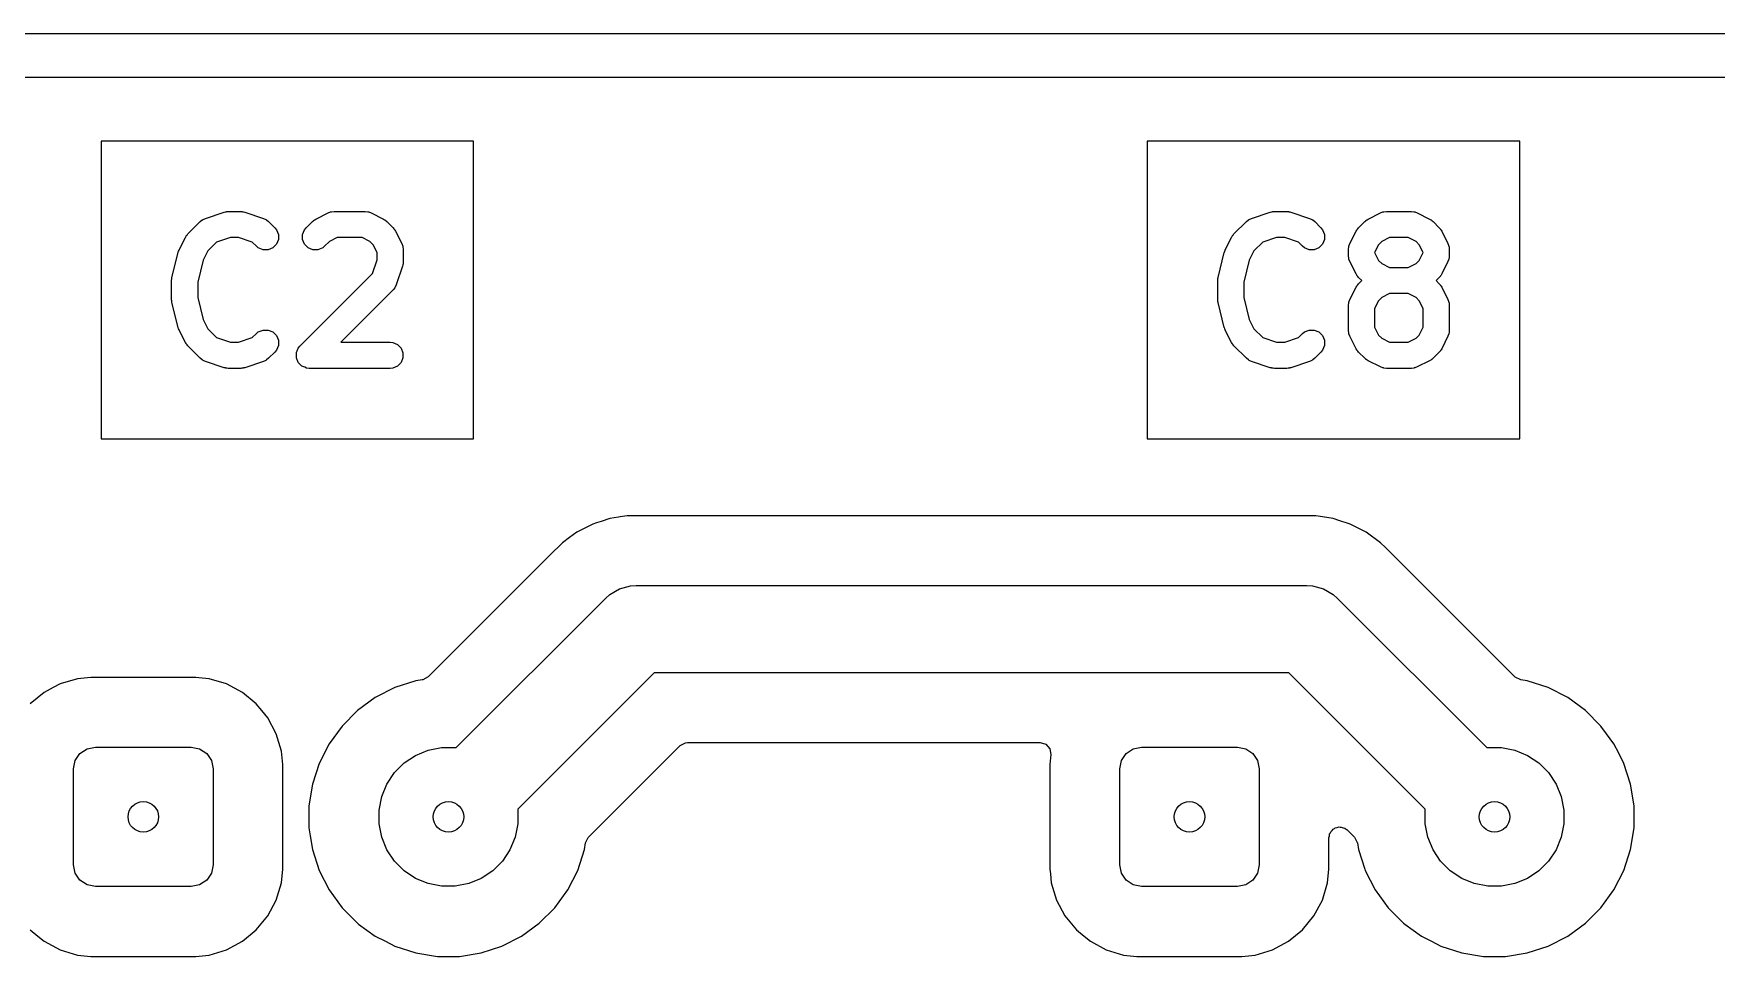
# Model space of a CAD drawing. Extents: x 20 to 124, y -124 to -20.
# Drawn here: x 64.59 to 83.89, y -30.59 to -20 of the extents above; entities that cross this region are included whole.
import ezdxf

# ---------------------------------------------------------------- set-up
doc = ezdxf.new("R2010")
doc.units = 0
doc.layers.add('BLACK', color=7, linetype='CONTINUOUS')
doc.layers.add('WHITE', color=7, linetype='CONTINUOUS')

msp = doc.modelspace()

# ---------------------------------------------------------------- linework, layer by layer
at = {"layer": 'BLACK', "linetype": 'CONTINUOUS'}
for p, q in [((20.6245, -20.5005), (123.3755, -20.5005)), ((69.635748, -21.233603), (65.363176, -21.233603)), ((65.363176, -21.233603), (65.363176, -24.648053)), ((69.635748, -24.648053), (69.635748, -21.233603)), ((81.635748, -21.233603), (77.363176, -21.233603)), ((77.363176, -21.233603), (77.363176, -24.648053)), ((81.635748, -24.648053), (81.635748, -21.233603)), ((66.358171, -22.299048), (66.501028, -22.156191)), ((66.501028, -22.156191), (66.523758, -22.137536)), ((66.523758, -22.137536), (66.528739, -22.135472)), ((66.528739, -22.135472), (66.532809, -22.131943)), ((66.532809, -22.131943), (66.55966, -22.119955)), ((66.55966, -22.119955), (66.773945, -22.048526)), ((66.773945, -22.048526), (66.788454, -22.045226)), ((66.788454, -22.045226), (66.792116, -22.04371)), ((66.792116, -22.04371), (66.797424, -22.043187)), ((66.797424, -22.043187), (66.802619, -22.042006)), ((66.802619, -22.042006), (66.806568, -22.042286)), ((66.806568, -22.042286), (66.82138, -22.040828)), ((66.82138, -22.040828), (66.964237, -22.040828)), ((66.964237, -22.040828), (66.979048, -22.042286)), ((66.979048, -22.042286), (66.982998, -22.042006)), ((66.982998, -22.042006), (66.988192, -22.043187)), ((66.988192, -22.043187), (66.993501, -22.04371)), ((66.993501, -22.04371), (66.997163, -22.045227)), ((66.997163, -22.045227), (67.011671, -22.048526)), ((67.011671, -22.048526), (67.225957, -22.119954)), ((67.225957, -22.119954), (67.252808, -22.131943)), ((67.252808, -22.131943), (67.256878, -22.135473)), ((67.256878, -22.135473), (67.261858, -22.137536)), ((67.261858, -22.137536), (67.284589, -22.156191)), ((67.284589, -22.156191), (67.356017, -22.227619)), ((67.715314, -22.227619), (67.786742, -22.156191)), ((67.786742, -22.156191), (67.798244, -22.14675)), ((67.798244, -22.14675), (67.80084, -22.143758)), ((67.80084, -22.143758), (67.805349, -22.140919)), ((67.805349, -22.140919), (67.809472, -22.137536)), ((67.809472, -22.137536), (67.813134, -22.136019)), ((67.813134, -22.136019), (67.825726, -22.128093)), ((67.825726, -22.128093), (67.968584, -22.056664)), ((67.968584, -22.056664), (67.996047, -22.046154)), ((67.996047, -22.046154), (68.001424, -22.045771)), ((68.001424, -22.045771), (68.006402, -22.04371)), ((68.006402, -22.04371), (68.035666, -22.040828)), ((68.035666, -22.040828), (68.392808, -22.040828)), ((68.392808, -22.040828), (68.422072, -22.04371)), ((68.422072, -22.04371), (68.427049, -22.045771)), ((68.427049, -22.045771), (68.432427, -22.046154)), ((68.432427, -22.046154), (68.45989, -22.056664)), ((68.45989, -22.056664), (68.602748, -22.128093)), ((68.602748, -22.128093), (68.615341, -22.13602)), ((68.615341, -22.13602), (68.619001, -22.137536)), ((68.619001, -22.137536), (68.62312, -22.140917)), ((68.62312, -22.140917), (68.627634, -22.143758)), ((68.627634, -22.143758), (68.63023, -22.146751)), ((68.63023, -22.146751), (68.641732, -22.156191)), ((68.641732, -22.156191), (68.71316, -22.227619)), ((78.358171, -22.299048), (78.501028, -22.156191)), ((78.501028, -22.156191), (78.523758, -22.137536)), ((78.523758, -22.137536), (78.528739, -22.135472)), ((78.528739, -22.135472), (78.532809, -22.131943)), ((78.532809, -22.131943), (78.55966, -22.119955)), ((78.55966, -22.119955), (78.773945, -22.048526)), ((78.773945, -22.048526), (78.788454, -22.045226)), ((78.788454, -22.045226), (78.792116, -22.04371)), ((78.792116, -22.04371), (78.797424, -22.043187)), ((78.797424, -22.043187), (78.802619, -22.042006)), ((78.802619, -22.042006), (78.806568, -22.042286)), ((78.806568, -22.042286), (78.82138, -22.040828)), ((78.82138, -22.040828), (78.964237, -22.040828)), ((78.964237, -22.040828), (78.979048, -22.042286)), ((78.979048, -22.042286), (78.982998, -22.042006)), ((78.982998, -22.042006), (78.988192, -22.043187)), ((78.988192, -22.043187), (78.993501, -22.04371)), ((78.993501, -22.04371), (78.997163, -22.045227)), ((78.997163, -22.045227), (79.011671, -22.048526)), ((79.011671, -22.048526), (79.225957, -22.119954)), ((79.225957, -22.119954), (79.252808, -22.131943)), ((79.252808, -22.131943), (79.256878, -22.135473)), ((79.256878, -22.135473), (79.261858, -22.137536)), ((79.261858, -22.137536), (79.284589, -22.156191)), ((79.284589, -22.156191), (79.356017, -22.227619)), ((79.786743, -22.227618), (79.858172, -22.15619)), ((79.858172, -22.15619), (79.869672, -22.146751)), ((79.869672, -22.146751), (79.872269, -22.143758)), ((79.872269, -22.143758), (79.876781, -22.140917)), ((79.876781, -22.140917), (79.880902, -22.137536)), ((79.880902, -22.137536), (79.884561, -22.13602)), ((79.884561, -22.13602), (79.897155, -22.128093)), ((79.897155, -22.128093), (80.040011, -22.056664)), ((80.040011, -22.056664), (80.067475, -22.046155)), ((80.067475, -22.046155), (80.072849, -22.045773)), ((80.072849, -22.045773), (80.07783, -22.04371)), ((80.07783, -22.04371), (80.107094, -22.040828)), ((80.107094, -22.040828), (80.392808, -22.040828)), ((80.392808, -22.040828), (80.422072, -22.04371)), ((80.422072, -22.04371), (80.427049, -22.045771)), ((80.427049, -22.045771), (80.432427, -22.046154)), ((80.432427, -22.046154), (80.45989, -22.056664)), ((80.45989, -22.056664), (80.602748, -22.128093)), ((80.602748, -22.128093), (80.615341, -22.13602)), ((80.615341, -22.13602), (80.619001, -22.137536)), ((80.619001, -22.137536), (80.62312, -22.140917)), ((80.62312, -22.140917), (80.627634, -22.143758)), ((80.627634, -22.143758), (80.63023, -22.146751)), ((80.63023, -22.146751), (80.641732, -22.156191)), ((80.641732, -22.156191), (80.71316, -22.227619)), ((66.258644, -22.480889), (66.330073, -22.338032)), ((66.330073, -22.338032), (66.338, -22.325438)), ((66.338, -22.325438), (66.339516, -22.321779)), ((66.339516, -22.321779), (66.342897, -22.317659)), ((66.342897, -22.317659), (66.345738, -22.313146)), ((66.345738, -22.313146), (66.348731, -22.310549)), ((66.348731, -22.310549), (66.358171, -22.299048)), ((66.845723, -22.340828), (66.688121, -22.393361)), ((66.939897, -22.340828), (66.845723, -22.340828)), ((67.097495, -22.393361), (66.939897, -22.340828)), ((67.356017, -22.227619), (67.374672, -22.250349)), ((67.374672, -22.250349), (67.397068, -22.304422)), ((67.397068, -22.362948), (67.374672, -22.41702)), ((67.397068, -22.304422), (67.397068, -22.362948)), ((67.674262, -22.304422), (67.696659, -22.25035)), ((67.674262, -22.362948), (67.674262, -22.304422)), ((67.696659, -22.41702), (67.674262, -22.362948)), ((67.696659, -22.25035), (67.715314, -22.227619)), ((67.981662, -22.385535), (67.927446, -22.439751)), ((68.071076, -22.340828), (67.981662, -22.385535)), ((68.357398, -22.340828), (68.071076, -22.340828)), ((68.446812, -22.385535), (68.357398, -22.340828)), ((68.483816, -22.422539), (68.446812, -22.385535)), ((68.71316, -22.227619), (68.7226, -22.239121)), ((68.7226, -22.239121), (68.725593, -22.241717)), ((68.725593, -22.241717), (68.728431, -22.246226)), ((68.728431, -22.246226), (68.731815, -22.250349)), ((68.731815, -22.250349), (68.733331, -22.254011)), ((68.733331, -22.254011), (68.741258, -22.266603)), ((68.741258, -22.266603), (68.812687, -22.409459)), ((78.258644, -22.480889), (78.330073, -22.338032)), ((78.330073, -22.338032), (78.338, -22.325438)), ((78.338, -22.325438), (78.339516, -22.321779)), ((78.339516, -22.321779), (78.342897, -22.317659)), ((78.342897, -22.317659), (78.345738, -22.313146)), ((78.345738, -22.313146), (78.348731, -22.310549)), ((78.348731, -22.310549), (78.358171, -22.299048)), ((78.845723, -22.340828), (78.688121, -22.393361)), ((78.939897, -22.340828), (78.845723, -22.340828)), ((79.097495, -22.393361), (78.939897, -22.340828)), ((79.356017, -22.227619), (79.374672, -22.250349)), ((79.374672, -22.250349), (79.397068, -22.304422)), ((79.397068, -22.362948), (79.374672, -22.41702)), ((79.397068, -22.304422), (79.397068, -22.362948)), ((79.687216, -22.40946), (79.758644, -22.266603)), ((79.758644, -22.266603), (79.766572, -22.254007)), ((79.766572, -22.254007), (79.768088, -22.250349)), ((79.768088, -22.250349), (79.771467, -22.246231)), ((79.771467, -22.246231), (79.774309, -22.241717)), ((79.774309, -22.241717), (79.777303, -22.23912)), ((79.777303, -22.23912), (79.786743, -22.227618)), ((80.05309, -22.385535), (80.016085, -22.42254)), ((80.142504, -22.340828), (80.05309, -22.385535)), ((80.357398, -22.340828), (80.142504, -22.340828)), ((80.446812, -22.385535), (80.357398, -22.340828)), ((80.483816, -22.422539), (80.446812, -22.385535)), ((80.71316, -22.227619), (80.7226, -22.239121)), ((80.7226, -22.239121), (80.725593, -22.241717)), ((80.725593, -22.241717), (80.728431, -22.246226)), ((80.728431, -22.246226), (80.731815, -22.250349)), ((80.731815, -22.250349), (80.733331, -22.254011)), ((80.733331, -22.254011), (80.741258, -22.266603)), ((80.741258, -22.266603), (80.812687, -22.409459)), ((66.175859, -22.797305), (66.247287, -22.511591)), ((66.247287, -22.511591), (66.248058, -22.509432)), ((66.248058, -22.509432), (66.248135, -22.508352)), ((66.248135, -22.508352), (66.252793, -22.496177)), ((66.252793, -22.496177), (66.25718, -22.4839)), ((66.25718, -22.4839), (66.257824, -22.483029)), ((66.257824, -22.483029), (66.258644, -22.480889)), ((66.587515, -22.493967), (66.534334, -22.600327)), ((66.688121, -22.393361), (66.587515, -22.493967)), ((67.143885, -22.439751), (67.097495, -22.393361)), ((67.166615, -22.458406), (67.143885, -22.439751)), ((67.220688, -22.480802), (67.166615, -22.458406)), ((67.279214, -22.480802), (67.220688, -22.480802)), ((67.333286, -22.458406), (67.279214, -22.480802)), ((67.374672, -22.41702), (67.333286, -22.458406)), ((67.738045, -22.458406), (67.696659, -22.41702)), ((67.792117, -22.480803), (67.738045, -22.458406)), ((67.850643, -22.480803), (67.792117, -22.480803)), ((67.904715, -22.458406), (67.850643, -22.480803)), ((67.927446, -22.439751), (67.904715, -22.458406)), ((68.528523, -22.511952), (68.483816, -22.422539)), ((68.528523, -22.595059), (68.528523, -22.511952)), ((68.812687, -22.409459), (68.823196, -22.436923)), ((68.823196, -22.436923), (68.823577, -22.442297)), ((68.823577, -22.442297), (68.825641, -22.447278)), ((68.825641, -22.447278), (68.828523, -22.476542)), ((68.828523, -22.476542), (68.828523, -22.6194)), ((78.175859, -22.797305), (78.247287, -22.511591)), ((78.247287, -22.511591), (78.248058, -22.509432)), ((78.248058, -22.509432), (78.248135, -22.508352)), ((78.248135, -22.508352), (78.252793, -22.496177)), ((78.252793, -22.496177), (78.25718, -22.4839)), ((78.25718, -22.4839), (78.257824, -22.483029)), ((78.257824, -22.483029), (78.258644, -22.480889)), ((78.587515, -22.493967), (78.534334, -22.600327)), ((78.688121, -22.393361), (78.587515, -22.493967)), ((79.143885, -22.439751), (79.097495, -22.393361)), ((79.166615, -22.458406), (79.143885, -22.439751)), ((79.220688, -22.480802), (79.166615, -22.458406)), ((79.279214, -22.480802), (79.220688, -22.480802)), ((79.333286, -22.458406), (79.279214, -22.480802)), ((79.374672, -22.41702), (79.333286, -22.458406)), ((79.67138, -22.476542), (79.674262, -22.447278)), ((79.67138, -22.547971), (79.67138, -22.476542)), ((79.674262, -22.577235), (79.67138, -22.547971)), ((79.674262, -22.447278), (79.676324, -22.442299)), ((79.676324, -22.582213), (79.674262, -22.577235)), ((79.676324, -22.442299), (79.676706, -22.436924)), ((79.676706, -22.587589), (79.676324, -22.582213)), ((79.676706, -22.436924), (79.687216, -22.40946)), ((80.016085, -22.42254), (79.97138, -22.511951)), ((79.97138, -22.511951), (79.97138, -22.512561)), ((79.97138, -22.512561), (80.016085, -22.601973)), ((80.483815, -22.601974), (80.528523, -22.51256)), ((80.528523, -22.511952), (80.483816, -22.422539)), ((80.528523, -22.51256), (80.528523, -22.511952)), ((80.812687, -22.409459), (80.823196, -22.436923)), ((80.823196, -22.436923), (80.823577, -22.442297)), ((80.823577, -22.582215), (80.823196, -22.58759)), ((80.823577, -22.442297), (80.825641, -22.447278)), ((80.825641, -22.577235), (80.823577, -22.582215)), ((80.825641, -22.447278), (80.828523, -22.476542)), ((80.828523, -22.547971), (80.825641, -22.577235)), ((80.828523, -22.476542), (80.828523, -22.547971)), ((66.534334, -22.600327), (66.47138, -22.852148)), ((67.643885, -23.584762), (68.475989, -22.752657)), ((68.475989, -22.752657), (68.528523, -22.595059)), ((68.820825, -22.666835), (68.749396, -22.88112)), ((68.824124, -22.652325), (68.820825, -22.666835)), ((68.825641, -22.648664), (68.824124, -22.652325)), ((68.826163, -22.643355), (68.825641, -22.648664)), ((68.827345, -22.638161), (68.826163, -22.643355)), ((68.828523, -22.6194), (68.827064, -22.634211)), ((68.827064, -22.634211), (68.827345, -22.638161)), ((78.534334, -22.600327), (78.47138, -22.852148)), ((79.687216, -22.615053), (79.676706, -22.587589)), ((79.758644, -22.75791), (79.687216, -22.615053)), ((79.766571, -22.770503), (79.758644, -22.75791)), ((79.768087, -22.774163), (79.766571, -22.770503)), ((79.771468, -22.778282), (79.768087, -22.774163)), ((80.016085, -22.601973), (80.05309, -22.638978)), ((80.05309, -22.638978), (80.142504, -22.683685)), ((80.142504, -22.683685), (80.357399, -22.683685)), ((80.357399, -22.683685), (80.446812, -22.638978)), ((80.446812, -22.638978), (80.483815, -22.601974)), ((80.731815, -22.774163), (80.728433, -22.778283)), ((80.73333, -22.770503), (80.731815, -22.774163)), ((80.741258, -22.75791), (80.73333, -22.770503)), ((80.812687, -22.615054), (80.741258, -22.75791)), ((80.823196, -22.58759), (80.812687, -22.615054)), ((66.17138, -22.833685), (66.171882, -22.828581)), ((66.17138, -23.047971), (66.17138, -22.833685)), ((66.171557, -22.826394), (66.173176, -22.815443)), ((66.171882, -22.828581), (66.171557, -22.826394)), ((66.173176, -22.815443), (66.174262, -22.804421)), ((66.174262, -22.804421), (66.175109, -22.802376)), ((66.175109, -22.802376), (66.175859, -22.797305)), ((66.47138, -22.852148), (66.47138, -23.029507)), ((68.71316, -22.939751), (68.112083, -23.540828)), ((68.731815, -22.917021), (68.71316, -22.939751)), ((68.733878, -22.912039), (68.731815, -22.917021)), ((68.737408, -22.90797), (68.733878, -22.912039)), ((68.749396, -22.88112), (68.737408, -22.90797)), ((78.17138, -22.833685), (78.171882, -22.828581)), ((78.17138, -23.047971), (78.17138, -22.833685)), ((78.171557, -22.826394), (78.173176, -22.815443)), ((78.171882, -22.828581), (78.171557, -22.826394)), ((78.173176, -22.815443), (78.174262, -22.804421)), ((78.174262, -22.804421), (78.175109, -22.802376)), ((78.175109, -22.802376), (78.175859, -22.797305)), ((78.47138, -22.852148), (78.47138, -23.029507)), ((79.687216, -23.052319), (79.758644, -22.90946)), ((79.758644, -22.90946), (79.766572, -22.896865)), ((79.766572, -22.896865), (79.768088, -22.893206)), ((79.768088, -22.893206), (79.771469, -22.889085)), ((79.774309, -22.782796), (79.771468, -22.778282)), ((79.771469, -22.889085), (79.774309, -22.884575)), ((79.777302, -22.785392), (79.774309, -22.782796)), ((79.774309, -22.884575), (79.7773, -22.88198)), ((79.7773, -22.88198), (79.786743, -22.870475)), ((79.786742, -22.796894), (79.777302, -22.785392)), ((79.823533, -22.833685), (79.786742, -22.796894)), ((79.786743, -22.870475), (79.823533, -22.833685)), ((80.713161, -22.796893), (80.676369, -22.833685)), ((80.676369, -22.833685), (80.71316, -22.870476)), ((80.71316, -22.870476), (80.7226, -22.881978)), ((80.722599, -22.785392), (80.713161, -22.796893)), ((80.725593, -22.782796), (80.722599, -22.785392)), ((80.7226, -22.881978), (80.725593, -22.884574)), ((80.728433, -22.778283), (80.725593, -22.782796)), ((80.725593, -22.884574), (80.728431, -22.889083)), ((80.728431, -22.889083), (80.731815, -22.893206)), ((80.731815, -22.893206), (80.733331, -22.896868)), ((80.733331, -22.896868), (80.741258, -22.90946)), ((80.741258, -22.90946), (80.812687, -23.052318)), ((66.171882, -23.053074), (66.17138, -23.047971)), ((66.171557, -23.055262), (66.171882, -23.053074)), ((66.173176, -23.066212), (66.171557, -23.055262)), ((66.174262, -23.077235), (66.173176, -23.066212)), ((66.175109, -23.079279), (66.174262, -23.077235)), ((66.175859, -23.084351), (66.175109, -23.079279)), ((66.247287, -23.370065), (66.175859, -23.084351)), ((66.47138, -23.029507), (66.534334, -23.281328)), ((78.171882, -23.053074), (78.17138, -23.047971)), ((78.171557, -23.055262), (78.171882, -23.053074)), ((78.173176, -23.066212), (78.171557, -23.055262)), ((78.174262, -23.077235), (78.173176, -23.066212)), ((78.175109, -23.079279), (78.174262, -23.077235)), ((78.175859, -23.084351), (78.175109, -23.079279)), ((78.247287, -23.370065), (78.175859, -23.084351)), ((78.47138, -23.029507), (78.534334, -23.281328)), ((79.67138, -23.1194), (79.674262, -23.090136)), ((79.67138, -23.405114), (79.67138, -23.1194)), ((79.674262, -23.090136), (79.676324, -23.085157)), ((79.676324, -23.085157), (79.676706, -23.079782)), ((79.676706, -23.079782), (79.687216, -23.052319)), ((80.016086, -23.065395), (79.97138, -23.154809)), ((79.97138, -23.154809), (79.97138, -23.369704)), ((80.05309, -23.028392), (80.016086, -23.065395)), ((80.142504, -22.983685), (80.05309, -23.028392)), ((80.357398, -22.983685), (80.142504, -22.983685)), ((80.446812, -23.028392), (80.357398, -22.983685)), ((80.483816, -23.065396), (80.446812, -23.028392)), ((80.528523, -23.15481), (80.483816, -23.065396)), ((80.528523, -23.369703), (80.528523, -23.15481)), ((80.812687, -23.052318), (80.823197, -23.079781)), ((80.823197, -23.079781), (80.823579, -23.085158)), ((80.823579, -23.085158), (80.825641, -23.090136)), ((80.825641, -23.090136), (80.828523, -23.1194)), ((80.828523, -23.1194), (80.828523, -23.405114)), ((66.534334, -23.281328), (66.587515, -23.387688)), ((78.534334, -23.281328), (78.587515, -23.387688)), ((66.248058, -23.372223), (66.247287, -23.370065)), ((66.248135, -23.373304), (66.248058, -23.372223)), ((66.252793, -23.385478), (66.248135, -23.373304)), ((66.25718, -23.397756), (66.252793, -23.385478)), ((66.257824, -23.398626), (66.25718, -23.397756)), ((66.258644, -23.400767), (66.257824, -23.398626)), ((66.330073, -23.543624), (66.258644, -23.400767)), ((66.338, -23.556217), (66.330073, -23.543624)), ((66.587515, -23.387688), (66.68812, -23.488294)), ((66.68812, -23.488294), (66.845723, -23.540828)), ((66.845723, -23.540828), (66.939894, -23.540828)), ((66.939894, -23.540828), (67.097496, -23.488294)), ((67.097496, -23.488294), (67.143884, -23.441906)), ((67.143884, -23.441906), (67.166615, -23.423251)), ((67.166615, -23.423251), (67.220687, -23.400854)), ((67.220687, -23.400854), (67.279213, -23.400853)), ((67.279213, -23.400853), (67.333285, -23.42325)), ((67.333285, -23.42325), (67.374671, -23.464635)), ((67.374671, -23.464635), (67.397068, -23.518707)), ((67.397068, -23.518707), (67.397069, -23.577233)), ((68.112083, -23.540828), (68.678523, -23.540828)), ((68.678523, -23.540828), (68.707787, -23.54371)), ((68.707787, -23.54371), (68.761859, -23.566108)), ((78.248058, -23.372223), (78.247287, -23.370065)), ((78.248135, -23.373304), (78.248058, -23.372223)), ((78.252793, -23.385478), (78.248135, -23.373304)), ((78.25718, -23.397756), (78.252793, -23.385478)), ((78.257824, -23.398626), (78.25718, -23.397756)), ((78.258644, -23.400767), (78.257824, -23.398626)), ((78.330073, -23.543624), (78.258644, -23.400767)), ((78.338, -23.556217), (78.330073, -23.543624)), ((78.587515, -23.387688), (78.68812, -23.488294)), ((78.68812, -23.488294), (78.845723, -23.540828)), ((78.845723, -23.540828), (78.939894, -23.540828)), ((78.939894, -23.540828), (79.097496, -23.488294)), ((79.097496, -23.488294), (79.143884, -23.441906)), ((79.143884, -23.441906), (79.166615, -23.423251)), ((79.166615, -23.423251), (79.220687, -23.400854)), ((79.220687, -23.400854), (79.279213, -23.400853)), ((79.279213, -23.400853), (79.333285, -23.42325)), ((79.333285, -23.42325), (79.374671, -23.464635)), ((79.374671, -23.464635), (79.397068, -23.518707)), ((79.397068, -23.518707), (79.397069, -23.577233)), ((79.674262, -23.434378), (79.67138, -23.405114)), ((79.676324, -23.439356), (79.674262, -23.434378)), ((79.676706, -23.444732), (79.676324, -23.439356)), ((79.687216, -23.472196), (79.676706, -23.444732)), ((79.758644, -23.615053), (79.687216, -23.472196)), ((79.97138, -23.369704), (80.016085, -23.459116)), ((80.016085, -23.459116), (80.05309, -23.496121)), ((80.05309, -23.496121), (80.142504, -23.540828)), ((80.142504, -23.540828), (80.357399, -23.540828)), ((80.357399, -23.540828), (80.446812, -23.496121)), ((80.446812, -23.496121), (80.483815, -23.459117)), ((80.483815, -23.459117), (80.528523, -23.369703)), ((80.812687, -23.472197), (80.741258, -23.615053)), ((80.823196, -23.444733), (80.812687, -23.472197)), ((80.823577, -23.439358), (80.823196, -23.444733)), ((80.825641, -23.434378), (80.823577, -23.439358)), ((80.828523, -23.405114), (80.825641, -23.434378)), ((66.339516, -23.559877), (66.338, -23.556217)), ((66.342897, -23.563996), (66.339516, -23.559877)), ((66.345738, -23.56851), (66.342897, -23.563996)), ((66.348731, -23.571106), (66.345738, -23.56851)), ((66.358171, -23.582608), (66.348731, -23.571106)), ((66.501028, -23.725466), (66.358171, -23.582608)), ((66.523758, -23.744121), (66.501028, -23.725466)), ((67.28459, -23.725465), (67.261859, -23.74412)), ((67.356018, -23.654036), (67.28459, -23.725465)), ((67.374672, -23.631306), (67.356018, -23.654036)), ((67.397069, -23.577233), (67.374672, -23.631306)), ((67.602833, -23.661565), (67.605952, -23.654036)), ((67.602833, -23.720091), (67.602833, -23.661565)), ((67.62523, -23.774163), (67.602833, -23.720091)), ((67.605952, -23.654036), (67.61211, -23.639167)), ((67.61211, -23.639167), (67.62523, -23.607493)), ((67.62523, -23.607493), (67.643885, -23.584762)), ((68.761859, -23.566108), (68.803243, -23.607492)), ((68.803243, -23.607492), (68.825641, -23.661564)), ((68.825641, -23.720092), (68.803243, -23.774164)), ((68.825641, -23.661564), (68.825641, -23.720092)), ((78.339516, -23.559877), (78.338, -23.556217)), ((78.342897, -23.563996), (78.339516, -23.559877)), ((78.345738, -23.56851), (78.342897, -23.563996)), ((78.348731, -23.571106), (78.345738, -23.56851)), ((78.358171, -23.582608), (78.348731, -23.571106)), ((78.501028, -23.725466), (78.358171, -23.582608)), ((78.523758, -23.744121), (78.501028, -23.725466)), ((79.28459, -23.725465), (79.261859, -23.74412)), ((79.356018, -23.654036), (79.28459, -23.725465)), ((79.374672, -23.631306), (79.356018, -23.654036)), ((79.397069, -23.577233), (79.374672, -23.631306)), ((79.766571, -23.627646), (79.758644, -23.615053)), ((79.768087, -23.631306), (79.766571, -23.627646)), ((79.771468, -23.635425), (79.768087, -23.631306)), ((79.774309, -23.639939), (79.771468, -23.635425)), ((79.777302, -23.642535), (79.774309, -23.639939)), ((79.786742, -23.654037), (79.777302, -23.642535)), ((79.858171, -23.725466), (79.786742, -23.654037)), ((79.869675, -23.734907), (79.858171, -23.725466)), ((79.87227, -23.737899), (79.869675, -23.734907)), ((79.876779, -23.740737), (79.87227, -23.737899)), ((79.880902, -23.744121), (79.876779, -23.740737)), ((80.623122, -23.740738), (80.619002, -23.74412)), ((80.627633, -23.737899), (80.623122, -23.740738)), ((80.630227, -23.734907), (80.627633, -23.737899)), ((80.641733, -23.725465), (80.630227, -23.734907)), ((80.713161, -23.654036), (80.641733, -23.725465)), ((80.722599, -23.642535), (80.713161, -23.654036)), ((80.725593, -23.639939), (80.722599, -23.642535)), ((80.728433, -23.635426), (80.725593, -23.639939)), ((80.731815, -23.631306), (80.728433, -23.635426)), ((80.73333, -23.627646), (80.731815, -23.631306)), ((80.741258, -23.615053), (80.73333, -23.627646)), ((66.528737, -23.746183), (66.523758, -23.744121)), ((66.532809, -23.749715), (66.528737, -23.746183)), ((66.55966, -23.761703), (66.532809, -23.749715)), ((66.773946, -23.833131), (66.55966, -23.761703)), ((66.788458, -23.83643), (66.773946, -23.833131)), ((66.792116, -23.837946), (66.788458, -23.83643)), ((66.797418, -23.838468), (66.792116, -23.837946)), ((66.80262, -23.839651), (66.797418, -23.838468)), ((66.806574, -23.839369), (66.80262, -23.839651)), ((66.82138, -23.840828), (66.806574, -23.839369)), ((66.964237, -23.840828), (66.82138, -23.840828)), ((66.979042, -23.839369), (66.964237, -23.840828)), ((66.982997, -23.839651), (66.979042, -23.839369)), ((66.988198, -23.838468), (66.982997, -23.839651)), ((66.993501, -23.837946), (66.988198, -23.838468)), ((66.997158, -23.83643), (66.993501, -23.837946)), ((67.011671, -23.833131), (66.997158, -23.83643)), ((67.225957, -23.761703), (67.011671, -23.833131)), ((67.252808, -23.749715), (67.225957, -23.761703)), ((67.256881, -23.746181), (67.252808, -23.749715)), ((67.261859, -23.74412), (67.256881, -23.746181)), ((67.666616, -23.815549), (67.62523, -23.774163)), ((67.69829, -23.828668), (67.666616, -23.815549)), ((67.720687, -23.837946), (67.69829, -23.828668)), ((67.749951, -23.840828), (67.720687, -23.837946)), ((68.678523, -23.840828), (67.749951, -23.840828)), ((68.707787, -23.837946), (68.678523, -23.840828)), ((68.761859, -23.815548), (68.707787, -23.837946)), ((68.803243, -23.774164), (68.761859, -23.815548)), ((78.528737, -23.746183), (78.523758, -23.744121)), ((78.532809, -23.749715), (78.528737, -23.746183)), ((78.55966, -23.761703), (78.532809, -23.749715)), ((78.773946, -23.833131), (78.55966, -23.761703)), ((78.788458, -23.83643), (78.773946, -23.833131)), ((78.792116, -23.837946), (78.788458, -23.83643)), ((78.797418, -23.838468), (78.792116, -23.837946)), ((78.80262, -23.839651), (78.797418, -23.838468)), ((78.806574, -23.839369), (78.80262, -23.839651)), ((78.82138, -23.840828), (78.806574, -23.839369)), ((78.964237, -23.840828), (78.82138, -23.840828)), ((78.979042, -23.839369), (78.964237, -23.840828)), ((78.982997, -23.839651), (78.979042, -23.839369)), ((78.988198, -23.838468), (78.982997, -23.839651)), ((78.993501, -23.837946), (78.988198, -23.838468)), ((78.997158, -23.83643), (78.993501, -23.837946)), ((79.011671, -23.833131), (78.997158, -23.83643)), ((79.225957, -23.761703), (79.011671, -23.833131)), ((79.252808, -23.749715), (79.225957, -23.761703)), ((79.256881, -23.746181), (79.252808, -23.749715)), ((79.261859, -23.74412), (79.256881, -23.746181)), ((79.884563, -23.745637), (79.880902, -23.744121)), ((79.897155, -23.753564), (79.884563, -23.745637)), ((80.040013, -23.824992), (79.897155, -23.753564)), ((80.067476, -23.835502), (80.040013, -23.824992)), ((80.072851, -23.835883), (80.067476, -23.835502)), ((80.07783, -23.837946), (80.072851, -23.835883)), ((80.107094, -23.840828), (80.07783, -23.837946)), ((80.392808, -23.840828), (80.107094, -23.840828)), ((80.422072, -23.837946), (80.392808, -23.840828)), ((80.42705, -23.835883), (80.422072, -23.837946)), ((80.432426, -23.835502), (80.42705, -23.835883)), ((80.459889, -23.824992), (80.432426, -23.835502)), ((80.602748, -23.753564), (80.459889, -23.824992)), ((80.615342, -23.745635), (80.602748, -23.753564)), ((80.619002, -23.74412), (80.615342, -23.745635)), ((65.363176, -24.648053), (69.635748, -24.648053)), ((77.363176, -24.648053), (81.635748, -24.648053)), ((71.002274, -25.628082), (70.911084, -25.674545)), ((71.046852, -25.613597), (71.002274, -25.628082)), ((71.099623, -25.596451), (71.046852, -25.613597)), ((71.196964, -25.564822), (71.099623, -25.59645)), ((71.099623, -25.59645), (71.099623, -25.596451)), ((71.298057, -25.548811), (71.196964, -25.564822)), ((71.318275, -25.545608), (71.298057, -25.548811)), ((71.399144, -25.5328), (71.318275, -25.545608)), ((71.399148, -25.5328), (71.399144, -25.5328)), ((79.295452, -25.5328), (71.399148, -25.5328)), ((79.323095, -25.537178), (79.295452, -25.5328)), ((79.497635, -25.564822), (79.323095, -25.537178)), ((79.571103, -25.588694), (79.497635, -25.564822)), ((79.594976, -25.596451), (79.571103, -25.588694)), ((79.645615, -25.612904), (79.594976, -25.596451)), ((79.692323, -25.628081), (79.645615, -25.612904)), ((79.783512, -25.674545), (79.692323, -25.628081)), ((70.654278, -25.841336), (70.509531, -25.986084)), ((70.654279, -25.841336), (70.654278, -25.841336)), ((70.654281, -25.841334), (70.654279, -25.841336)), ((70.737085, -25.781173), (70.654281, -25.841334)), ((70.819885, -25.721015), (70.737085, -25.781172)), ((70.737085, -25.781172), (70.737085, -25.781173)), ((70.911085, -25.674546), (70.819885, -25.721015)), ((70.911084, -25.674545), (70.911085, -25.674546)), ((79.783514, -25.674546), (79.783512, -25.674545)), ((79.874711, -25.721013), (79.783514, -25.674546)), ((80.040319, -25.841334), (79.874711, -25.721013)), ((80.04032, -25.841335), (80.040319, -25.841334)), ((80.040321, -25.841336), (80.04032, -25.841335)), ((80.097038, -25.898053), (80.040321, -25.841336)), ((70.509531, -25.986084), (69.11589, -27.379723)), ((81.578707, -27.379723), (80.097038, -25.898053)), ((71.147947, -26.479747), (71.197103, -26.436638)), ((71.197103, -26.436638), (71.197119, -26.436623)), ((71.197119, -26.436623), (71.310158, -26.37136)), ((71.310158, -26.37136), (71.436237, -26.337577)), ((71.436237, -26.337577), (71.436252, -26.337577)), ((71.436252, -26.337577), (71.5015, -26.3333)), ((71.5015, -26.3333), (79.1931, -26.3333)), ((79.1931, -26.3333), (79.258348, -26.337577)), ((79.258348, -26.337577), (79.258363, -26.337577)), ((79.258363, -26.337577), (79.384442, -26.37136)), ((79.384442, -26.37136), (79.497481, -26.436623)), ((79.497481, -26.436623), (79.497496, -26.436638)), ((79.497496, -26.436638), (79.546653, -26.479747)), ((69.434578, -28.193115), (71.147947, -26.479747)), ((79.546653, -26.479747), (81.260021, -28.193115)), ((65.091367, -27.402199), (64.893343, -27.462269)), ((65.207598, -27.390751), (65.091367, -27.402199)), ((65.245692, -27.387), (65.207598, -27.390751)), ((66.448908, -27.387), (65.245692, -27.387)), ((66.484105, -27.390466), (66.448908, -27.387)), ((66.603234, -27.402199), (66.484105, -27.390466)), ((66.603234, -27.4022), (66.603232, -27.402199)), ((66.603232, -27.402199), (66.603234, -27.402199)), ((66.801254, -27.462268), (66.603234, -27.4022)), ((69.11589, -27.379723), (69.054567, -27.413208)), ((71.708606, -27.3333), (70.141684, -28.900221)), ((78.985994, -27.3333), (71.708606, -27.3333)), ((80.552915, -28.900221), (78.985994, -27.3333)), ((81.583854, -27.384585), (81.578707, -27.379723)), ((81.646989, -27.414515), (81.583854, -27.384585)), ((64.710847, -27.559817), (64.550889, -27.691089)), ((64.710848, -27.559816), (64.710847, -27.559817)), ((64.71085, -27.559815), (64.710848, -27.559816)), ((64.814787, -27.504259), (64.71085, -27.559815)), ((64.893343, -27.462269), (64.814787, -27.504259)), ((66.98375, -27.559815), (66.801254, -27.462268)), ((66.983753, -27.559817), (66.98375, -27.559815)), ((67.14371, -27.691089), (66.983752, -27.559817)), ((66.983752, -27.559817), (66.983753, -27.559817)), ((68.732918, -27.50426), (68.508451, -27.618632)), ((68.972517, -27.426409), (68.732918, -27.50426)), ((69.047609, -27.414515), (68.972517, -27.426409)), ((69.054567, -27.413208), (69.047609, -27.414515)), ((81.722083, -27.426409), (81.646989, -27.414515)), ((81.722085, -27.42641), (81.722083, -27.426409)), ((81.961679, -27.504259), (81.722085, -27.42641)), ((82.186145, -27.61863), (81.961679, -27.504259)), ((67.205762, -27.766701), (67.14371, -27.691089)), ((67.274985, -27.85105), (67.205762, -27.766701)), ((68.304645, -27.766705), (68.126505, -27.944845)), ((68.30465, -27.766701), (68.304645, -27.766705)), ((68.508451, -27.618632), (68.30465, -27.766701)), ((82.186147, -27.618631), (82.186145, -27.61863)), ((82.186148, -27.618632), (82.186147, -27.618631)), ((82.389949, -27.766701), (82.186148, -27.618632)), ((82.389954, -27.766705), (82.389949, -27.766701)), ((82.568094, -27.944845), (82.389954, -27.766705)), ((67.372532, -28.033546), (67.274985, -27.85105)), ((68.126501, -27.94485), (67.978432, -28.148651)), ((68.126505, -27.944845), (68.126501, -27.94485)), ((82.568098, -27.94485), (82.568094, -27.944845)), ((82.632539, -28.033546), (82.568098, -27.94485)), ((67.4326, -28.231566), (67.372532, -28.033546)), ((67.978432, -28.148651), (67.86406, -28.373116)), ((70.955057, -29.218926), (72.003865, -28.170119)), ((72.003865, -28.170119), (72.065188, -28.136634)), ((72.065188, -28.136634), (72.091546, -28.1338)), ((72.091546, -28.1338), (76.134816, -28.1338)), ((76.134816, -28.1338), (76.201855, -28.153485)), ((76.201855, -28.153485), (76.24761, -28.206289)), ((82.71617, -28.148655), (82.632539, -28.033546)), ((82.771844, -28.257921), (82.71617, -28.148655)), ((65.0473, -28.4375), (65.06633, -28.341829)), ((65.06633, -28.341829), (65.120523, -28.260723)), ((65.120523, -28.260723), (65.201629, -28.20653)), ((65.201629, -28.20653), (65.2973, -28.1875)), ((65.2973, -28.1875), (66.3973, -28.1875)), ((66.3973, -28.1875), (66.492971, -28.20653)), ((66.492971, -28.20653), (66.574077, -28.260723)), ((66.574077, -28.260723), (66.62827, -28.341829)), ((66.62827, -28.341829), (66.6473, -28.4375)), ((67.4478, -28.385892), (67.4326, -28.231566)), ((67.86406, -28.373116), (67.78621, -28.612714)), ((68.728892, -28.479985), (68.839785, -28.369092)), ((68.839785, -28.369092), (68.970183, -28.281963)), ((68.970183, -28.281963), (69.115072, -28.221948)), ((69.115072, -28.221948), (69.268886, -28.191352)), ((69.268886, -28.191352), (69.425714, -28.191352)), ((69.425714, -28.191352), (69.434578, -28.193115)), ((76.258219, -28.269954), (76.2468, -28.385892)), ((76.24761, -28.206289), (76.258219, -28.269954)), ((77.0473, -28.4375), (77.06633, -28.341829)), ((77.06633, -28.341829), (77.120523, -28.260723)), ((77.120523, -28.260723), (77.201629, -28.20653)), ((77.201629, -28.20653), (77.2973, -28.1875)), ((77.2973, -28.1875), (78.3973, -28.1875)), ((78.3973, -28.1875), (78.492971, -28.20653)), ((78.492971, -28.20653), (78.574077, -28.260723)), ((78.574077, -28.260723), (78.62827, -28.341829)), ((78.62827, -28.341829), (78.6473, -28.4375)), ((81.260021, -28.193115), (81.268886, -28.191352)), ((81.268886, -28.191352), (81.425714, -28.191352)), ((81.425714, -28.191352), (81.579528, -28.221948)), ((81.579528, -28.221948), (81.724417, -28.281963)), ((81.724417, -28.281963), (81.854815, -28.369092)), ((81.854815, -28.369092), (81.965708, -28.479985)), ((82.830539, -28.373116), (82.771844, -28.257921)), ((82.830539, -28.373118), (82.830539, -28.373116)), ((82.830541, -28.373121), (82.830539, -28.373118)), ((82.90839, -28.612715), (82.830541, -28.373121)), ((65.0473, -29.5375), (65.0473, -28.4375)), ((66.6473, -28.4375), (66.6473, -29.5375)), ((67.4478, -28.861538), (67.4478, -28.385892)), ((68.641763, -28.610383), (68.728892, -28.479985)), ((76.2468, -28.385892), (76.2468, -29.589108)), ((77.0473, -29.5375), (77.0473, -28.4375)), ((78.6473, -28.4375), (78.6473, -29.5375)), ((81.965708, -28.479985), (82.052837, -28.610383)), ((67.78621, -28.612715), (67.7468, -28.861538)), ((67.78621, -28.612714), (67.78621, -28.612715)), ((68.551152, -28.909086), (68.581748, -28.755272)), ((68.581748, -28.755272), (68.641763, -28.610383)), ((82.052837, -28.610383), (82.112852, -28.755272)), ((82.112852, -28.755272), (82.143448, -28.909086)), ((82.9478, -28.861538), (82.90839, -28.612715)), ((67.4478, -29.589108), (67.4478, -28.861538)), ((67.7468, -28.861538), (67.7468, -29.113462)), ((68.551152, -29.065914), (68.551152, -28.909086)), ((70.141684, -28.900221), (70.143448, -28.909086)), ((70.143448, -28.909086), (70.143448, -29.065914)), ((80.551152, -28.909086), (80.552915, -28.900221)), ((80.551152, -29.065914), (80.551152, -28.909086)), ((82.143448, -28.909086), (82.143448, -29.065914)), ((82.9478, -29.113462), (82.9478, -28.861538)), ((67.7468, -29.113462), (67.761346, -29.2053)), ((68.581748, -29.219728), (68.551152, -29.065914)), ((70.143448, -29.065914), (70.112852, -29.219728)), ((79.467485, -29.159507), (79.484218, -29.145007)), ((79.484218, -29.145007), (79.49749, -29.127279)), ((79.49749, -29.127279), (79.51011, -29.122571)), ((79.51011, -29.122571), (79.520289, -29.113752)), ((79.520289, -29.113752), (79.542206, -29.1106)), ((79.542206, -29.1106), (79.562954, -29.102862)), ((79.562954, -29.102862), (79.576114, -29.105724)), ((79.576114, -29.105724), (79.589447, -29.103808)), ((79.589447, -29.103808), (79.60959, -29.113007)), ((79.60959, -29.113007), (79.631227, -29.117714)), ((79.631227, -29.117714), (79.648952, -29.130982)), ((79.648952, -29.130982), (79.653003, -29.132833)), ((79.653003, -29.132833), (79.659481, -29.138865)), ((79.659481, -29.138865), (79.739523, -29.218907)), ((80.581748, -29.219728), (80.551152, -29.065914)), ((82.143448, -29.065914), (82.112852, -29.219728)), ((82.90839, -29.362285), (82.9478, -29.113462)), ((67.761346, -29.2053), (67.78621, -29.362285)), ((68.641763, -29.364617), (68.581748, -29.219728)), ((70.112852, -29.219728), (70.052837, -29.364617)), ((70.90839, -29.362285), (70.920284, -29.287187)), ((70.920284, -29.287187), (70.950211, -29.224057)), ((70.950211, -29.224057), (70.955057, -29.218926)), ((79.4478, -29.226546), (79.454038, -29.2053)), ((79.4478, -29.589108), (79.4478, -29.226546)), ((79.454038, -29.2053), (79.455618, -29.183212)), ((79.455618, -29.183212), (79.46369, -29.172428)), ((79.46369, -29.172428), (79.467485, -29.159507)), ((79.739523, -29.218907), (79.773008, -29.28023)), ((79.773008, -29.28023), (79.774315, -29.287189)), ((79.774315, -29.287189), (79.786209, -29.362282)), ((80.641763, -29.364617), (80.581748, -29.219728)), ((82.112852, -29.219728), (82.052837, -29.364617)), ((67.78621, -29.362285), (67.86406, -29.601883)), ((68.728892, -29.495015), (68.641763, -29.364617)), ((68.839785, -29.605908), (68.728892, -29.495015)), ((69.965708, -29.495015), (69.854815, -29.605908)), ((70.052837, -29.364617), (69.965708, -29.495015)), ((70.830541, -29.601879), (70.90839, -29.362285)), ((79.786209, -29.362282), (79.78621, -29.362285)), ((79.78621, -29.362285), (79.859909, -29.589108)), ((80.728892, -29.495015), (80.641763, -29.364617)), ((80.839785, -29.605908), (80.728892, -29.495015)), ((81.965708, -29.495015), (81.854815, -29.605908)), ((82.052837, -29.364617), (81.965708, -29.495015)), ((82.830541, -29.601879), (82.90839, -29.362285)), ((65.06633, -29.633171), (65.0473, -29.5375)), ((65.120523, -29.714277), (65.06633, -29.633171)), ((65.201629, -29.76847), (65.120523, -29.714277)), ((66.574077, -29.714277), (66.492971, -29.76847)), ((66.62827, -29.633171), (66.574077, -29.714277)), ((66.6473, -29.5375), (66.62827, -29.633171)), ((67.4326, -29.743434), (67.4478, -29.589108)), ((67.86406, -29.601883), (67.978432, -29.826348)), ((68.970183, -29.693037), (68.839785, -29.605908)), ((69.115072, -29.753052), (68.970183, -29.693037)), ((69.724417, -29.693037), (69.579528, -29.753052)), ((69.854815, -29.605908), (69.724417, -29.693037)), ((70.71617, -29.826345), (70.830541, -29.601879)), ((76.2468, -29.589108), (76.251802, -29.639898)), ((76.251802, -29.639898), (76.261999, -29.743432)), ((77.06633, -29.633171), (77.0473, -29.5375)), ((77.120523, -29.714277), (77.06633, -29.633171)), ((77.201629, -29.76847), (77.120523, -29.714277)), ((78.574077, -29.714277), (78.492971, -29.76847)), ((78.62827, -29.633171), (78.574077, -29.714277)), ((78.6473, -29.5375), (78.62827, -29.633171)), ((79.4326, -29.743434), (79.4478, -29.589108)), ((79.859909, -29.589108), (79.86406, -29.601881)), ((79.86406, -29.601881), (79.978432, -29.826348)), ((80.970183, -29.693037), (80.839785, -29.605908)), ((81.115072, -29.753052), (80.970183, -29.693037)), ((81.724417, -29.693037), (81.579528, -29.753052)), ((81.854815, -29.605908), (81.724417, -29.693037)), ((82.71617, -29.826345), (82.830541, -29.601879)), ((65.2973, -29.7875), (65.201629, -29.76847)), ((66.3973, -29.7875), (65.2973, -29.7875)), ((66.492971, -29.76847), (66.3973, -29.7875)), ((67.372532, -29.941454), (67.4326, -29.743434)), ((67.978432, -29.826348), (68.126501, -30.030149)), ((69.268886, -29.783648), (69.115072, -29.753052)), ((69.425714, -29.783648), (69.268886, -29.783648)), ((69.579528, -29.753052), (69.425714, -29.783648)), ((70.568093, -30.030156), (70.71617, -29.826345)), ((76.261999, -29.743432), (76.262, -29.743434)), ((76.262, -29.743434), (76.322068, -29.941454)), ((77.2973, -29.7875), (77.201629, -29.76847)), ((78.3973, -29.7875), (77.2973, -29.7875)), ((78.492971, -29.76847), (78.3973, -29.7875)), ((79.372532, -29.941454), (79.4326, -29.743434)), ((79.978432, -29.826348), (80.126501, -30.030149)), ((81.268886, -29.783648), (81.115072, -29.753052)), ((81.425714, -29.783648), (81.268886, -29.783648)), ((81.579528, -29.753052), (81.425714, -29.783648)), ((82.568093, -30.030156), (82.71617, -29.826345)), ((67.274985, -30.12395), (67.372532, -29.941454)), ((68.126501, -30.030149), (68.126505, -30.030154)), ((68.126505, -30.030154), (68.304645, -30.208294)), ((70.389956, -30.208293), (70.568093, -30.030156)), ((76.322068, -29.941454), (76.419615, -30.12395)), ((79.274985, -30.12395), (79.372532, -29.941454)), ((80.126501, -30.030149), (80.126505, -30.030154)), ((80.126505, -30.030154), (80.304645, -30.208294)), ((82.389956, -30.208293), (82.568093, -30.030156)), ((64.550889, -30.28391), (64.63918, -30.356367)), ((66.98375, -30.415185), (67.14371, -30.28391)), ((67.14371, -30.28391), (67.274985, -30.12395)), ((68.304645, -30.208294), (68.30465, -30.208298)), ((68.30465, -30.208298), (68.317181, -30.217402)), ((68.317181, -30.217402), (68.508455, -30.35637)), ((70.186145, -30.35637), (70.389956, -30.208293)), ((76.419615, -30.12395), (76.419617, -30.123952)), ((76.419617, -30.123952), (76.550889, -30.28391)), ((76.550889, -30.28391), (76.63918, -30.356367)), ((78.98375, -30.415185), (79.14371, -30.28391)), ((79.14371, -30.28391), (79.274985, -30.12395)), ((80.304645, -30.208294), (80.30465, -30.208298)), ((80.30465, -30.208298), (80.317181, -30.217402)), ((80.317181, -30.217402), (80.508455, -30.35637)), ((82.186145, -30.35637), (82.389956, -30.208293)), ((64.63918, -30.356367), (64.71085, -30.415185)), ((64.71085, -30.415185), (64.893346, -30.512732)), ((66.801254, -30.512732), (66.98375, -30.415185)), ((68.508455, -30.35637), (68.623886, -30.415185)), ((68.623886, -30.415185), (68.732916, -30.470739)), ((68.732916, -30.470739), (68.732918, -30.470739)), ((68.732918, -30.470739), (68.732921, -30.470741)), ((68.732921, -30.470741), (68.972515, -30.54859)), ((69.722085, -30.54859), (69.961679, -30.470741)), ((69.961679, -30.470741), (70.186145, -30.35637)), ((76.63918, -30.356367), (76.71085, -30.415185)), ((76.71085, -30.415185), (76.893346, -30.512732)), ((78.801254, -30.512732), (78.98375, -30.415185)), ((80.508455, -30.35637), (80.623886, -30.415185)), ((80.623886, -30.415185), (80.732916, -30.470739)), ((80.732916, -30.470739), (80.732918, -30.470739)), ((80.732918, -30.470739), (80.732921, -30.470741)), ((80.732921, -30.470741), (80.972515, -30.54859)), ((81.722085, -30.54859), (81.961679, -30.470741)), ((81.961679, -30.470741), (82.186145, -30.35637)), ((64.893346, -30.512732), (65.091366, -30.5728)), ((65.091366, -30.5728), (65.091365, -30.5728)), ((65.091365, -30.5728), (65.129947, -30.5766)), ((65.129947, -30.5766), (65.245692, -30.588)), ((65.245692, -30.588), (65.245695, -30.588)), ((65.245695, -30.588), (66.448905, -30.588)), ((66.448905, -30.588), (66.448908, -30.588)), ((66.448908, -30.588), (66.603234, -30.5728)), ((66.603234, -30.5728), (66.801254, -30.512732)), ((68.972515, -30.54859), (69.221338, -30.588)), ((69.221338, -30.588), (69.221339, -30.588)), ((69.221339, -30.588), (69.473261, -30.588)), ((69.473261, -30.588), (69.473262, -30.588)), ((69.473262, -30.588), (69.722085, -30.54859)), ((76.893346, -30.512732), (77.091366, -30.5728)), ((77.091366, -30.5728), (77.091365, -30.5728)), ((77.091365, -30.5728), (77.129947, -30.5766)), ((77.129947, -30.5766), (77.245692, -30.588)), ((77.245692, -30.588), (77.245695, -30.588)), ((77.245695, -30.588), (78.448905, -30.588)), ((78.448905, -30.588), (78.448908, -30.588)), ((78.448908, -30.588), (78.603234, -30.5728)), ((78.603234, -30.5728), (78.801254, -30.512732)), ((80.972515, -30.54859), (81.221338, -30.588)), ((81.221338, -30.588), (81.221339, -30.588)), ((81.221339, -30.588), (81.473261, -30.588)), ((81.473261, -30.588), (81.473262, -30.588)), ((81.473262, -30.588), (81.722085, -30.54859))]:
    msp.add_line(p, q, dxfattribs=at)
at = {"layer": 'BLACK'}
for centre in [(65.8473, -28.9875), (69.3473, -28.9875), (77.8473, -28.9875), (81.3473, -28.9875)]:
    msp.add_circle(centre, 0.175, dxfattribs=at)
at = {"layer": 'WHITE', "linetype": 'CONTINUOUS'}
msp.add_line((20, -20), (124, -20), dxfattribs=at)
at = {"layer": 'WHITE'}
for centre in [(65.8473, -28.9875), (69.3473, -28.9875), (77.8473, -28.9875), (81.3473, -28.9875)]:
    msp.add_circle(centre, 0.175, dxfattribs=at)

doc.saveas('drawing.dxf')
